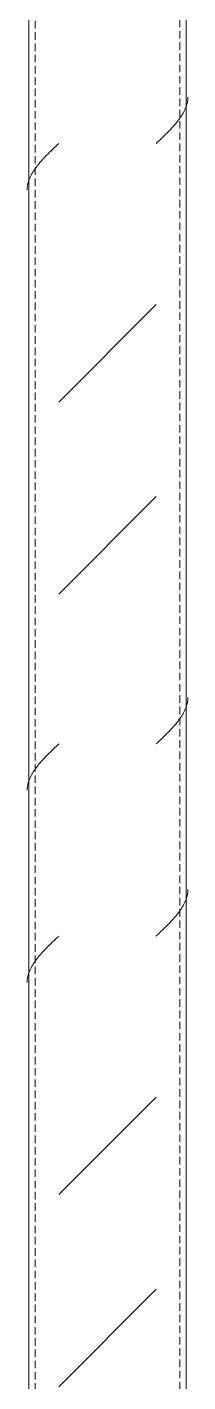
# Model space of a CAD drawing. Header units: centimetres. Extents: x -336 to 16318, y -437 to 1921.
# Drawn here: x 1783.3 to 1793.5, y 215.9 to 301.9 of the extents above; entities that cross this region are included whole.
import ezdxf

# ---------------------------------------------------------------- set-up
doc = ezdxf.new("R2010")
doc.units = ezdxf.units.CM
doc.linetypes.add('Hidden', pattern=[0.714375, 0.47625, -0.238125])
doc.layers.add('S-COLS', color=7, linetype='Continuous', lineweight=9)

# ---------------------------------------------------------------- blocks, each defined once
blk = doc.blocks.new('FP_7-Section 6')
at = {"layer": 'S-COLS'}
blk.add_line((1793.414, 94), (1793.414, 375.859), dxfattribs=at)
at = {"layer": 'S-COLS', "color": 9, "true_color": 0xc0c0c0}
for p, q in [((1793.528, 297.41), (1793.53, 297.457)), ((1793.292, 296.569), (1793.314, 296.616)), ((1793.314, 296.616), (1793.336, 296.662)), ((1793.336, 296.662), (1793.357, 296.709)), ((1793.357, 296.709), (1793.376, 296.756)), ((1793.376, 296.756), (1793.395, 296.803)), ((1793.395, 296.803), (1793.412, 296.849)), ((1793.412, 296.849), (1793.428, 296.896)), ((1793.428, 296.896), (1793.443, 296.943)), ((1793.443, 296.943), (1793.457, 296.99)), ((1793.457, 296.99), (1793.47, 297.036)), ((1793.47, 297.036), (1793.481, 297.083)), ((1793.481, 297.083), (1793.491, 297.13)), ((1793.491, 297.13), (1793.5, 297.177)), ((1793.5, 297.177), (1793.508, 297.223)), ((1793.508, 297.223), (1793.515, 297.27)), ((1793.515, 297.27), (1793.521, 297.317)), ((1793.521, 297.317), (1793.525, 297.364)), ((1793.525, 297.364), (1793.528, 297.41)), ((1792.673, 295.68), (1792.713, 295.727)), ((1792.713, 295.727), (1792.752, 295.774)), ((1792.752, 295.774), (1792.791, 295.821)), ((1792.791, 295.821), (1792.829, 295.867)), ((1792.829, 295.867), (1792.866, 295.914)), ((1792.866, 295.914), (1792.903, 295.961)), ((1792.903, 295.961), (1792.938, 296.008)), ((1792.938, 296.008), (1792.973, 296.055)), ((1792.973, 296.055), (1793.007, 296.101)), ((1793.007, 296.101), (1793.039, 296.148)), ((1793.039, 296.148), (1793.071, 296.195)), ((1793.071, 296.195), (1793.102, 296.242)), ((1793.102, 296.242), (1793.132, 296.288)), ((1793.132, 296.288), (1793.162, 296.335)), ((1793.162, 296.335), (1793.19, 296.382)), ((1793.19, 296.382), (1793.217, 296.429)), ((1793.217, 296.429), (1793.243, 296.475)), ((1793.243, 296.475), (1793.268, 296.522)), ((1793.268, 296.522), (1793.292, 296.569)), ((1791.854, 294.839), (1791.903, 294.886)), ((1791.903, 294.886), (1791.952, 294.932)), ((1791.952, 294.932), (1792, 294.979)), ((1792, 294.979), (1792.048, 295.026)), ((1792.048, 295.026), (1792.096, 295.073)), ((1792.096, 295.073), (1792.143, 295.119)), ((1792.143, 295.119), (1792.19, 295.166)), ((1792.19, 295.166), (1792.236, 295.213)), ((1792.236, 295.213), (1792.282, 295.26)), ((1792.282, 295.26), (1792.328, 295.306)), ((1792.328, 295.306), (1792.373, 295.353)), ((1792.373, 295.353), (1792.418, 295.4)), ((1792.418, 295.4), (1792.462, 295.447)), ((1792.462, 295.447), (1792.505, 295.493)), ((1792.505, 295.493), (1792.548, 295.54)), ((1792.548, 295.54), (1792.59, 295.587)), ((1792.59, 295.587), (1792.632, 295.634)), ((1792.632, 295.634), (1792.673, 295.68)), ((1791.509, 294.512), (1791.558, 294.558)), ((1791.558, 294.558), (1791.608, 294.605)), ((1791.608, 294.605), (1791.658, 294.652)), ((1791.658, 294.652), (1791.707, 294.699)), ((1791.707, 294.699), (1791.756, 294.745)), ((1791.756, 294.745), (1791.805, 294.792)), ((1791.805, 294.792), (1791.854, 294.839)), ((1793.412, 258.749), (1793.428, 258.796)), ((1793.428, 258.796), (1793.443, 258.843)), ((1793.443, 258.843), (1793.457, 258.89)), ((1793.457, 258.89), (1793.47, 258.936)), ((1793.47, 258.936), (1793.481, 258.983)), ((1793.481, 258.983), (1793.491, 259.03)), ((1793.491, 259.03), (1793.5, 259.077)), ((1793.5, 259.077), (1793.508, 259.123)), ((1793.508, 259.123), (1793.515, 259.17)), ((1793.515, 259.17), (1793.521, 259.217)), ((1793.521, 259.217), (1793.525, 259.264)), ((1793.525, 259.264), (1793.528, 259.31)), ((1793.528, 259.31), (1793.53, 259.357)), ((1792.903, 257.861), (1792.938, 257.908)), ((1792.938, 257.908), (1792.973, 257.955)), ((1792.973, 257.955), (1793.007, 258.001)), ((1793.007, 258.001), (1793.039, 258.048)), ((1793.039, 258.048), (1793.071, 258.095)), ((1793.071, 258.095), (1793.102, 258.142)), ((1793.102, 258.142), (1793.132, 258.188)), ((1793.132, 258.188), (1793.162, 258.235)), ((1793.162, 258.235), (1793.19, 258.282)), ((1793.19, 258.282), (1793.217, 258.329)), ((1793.217, 258.329), (1793.243, 258.375)), ((1793.243, 258.375), (1793.268, 258.422)), ((1793.268, 258.422), (1793.292, 258.469)), ((1793.292, 258.469), (1793.314, 258.516)), ((1793.314, 258.516), (1793.336, 258.562)), ((1793.336, 258.562), (1793.357, 258.609)), ((1793.357, 258.609), (1793.376, 258.656)), ((1793.376, 258.656), (1793.395, 258.703)), ((1793.395, 258.703), (1793.412, 258.749)), ((1792.143, 257.019), (1792.19, 257.066)), ((1792.19, 257.066), (1792.236, 257.113)), ((1792.236, 257.113), (1792.282, 257.16)), ((1792.282, 257.16), (1792.328, 257.206)), ((1792.328, 257.206), (1792.373, 257.253)), ((1792.373, 257.253), (1792.418, 257.3)), ((1792.418, 257.3), (1792.462, 257.347)), ((1792.462, 257.347), (1792.505, 257.393)), ((1792.505, 257.393), (1792.548, 257.44)), ((1792.548, 257.44), (1792.59, 257.487)), ((1792.59, 257.487), (1792.632, 257.534)), ((1792.632, 257.534), (1792.673, 257.58)), ((1792.673, 257.58), (1792.713, 257.627)), ((1792.713, 257.627), (1792.752, 257.674)), ((1792.752, 257.674), (1792.791, 257.721)), ((1792.791, 257.721), (1792.829, 257.767)), ((1792.829, 257.767), (1792.866, 257.814)), ((1792.866, 257.814), (1792.903, 257.861)), ((1791.509, 256.412), (1791.558, 256.458)), ((1791.558, 256.458), (1791.608, 256.505)), ((1791.608, 256.505), (1791.658, 256.552)), ((1791.658, 256.552), (1791.707, 256.599)), ((1791.707, 256.599), (1791.756, 256.645)), ((1791.756, 256.645), (1791.805, 256.692)), ((1791.805, 256.692), (1791.854, 256.739)), ((1791.854, 256.739), (1791.903, 256.786)), ((1791.903, 256.786), (1791.952, 256.832)), ((1791.952, 256.832), (1792, 256.879)), ((1792, 256.879), (1792.048, 256.926)), ((1792.048, 256.926), (1792.096, 256.973)), ((1792.096, 256.973), (1792.143, 257.019)), ((1793.457, 246.7), (1793.47, 246.747)), ((1793.47, 246.747), (1793.481, 246.794)), ((1793.481, 246.794), (1793.491, 246.84)), ((1793.491, 246.84), (1793.5, 246.887)), ((1793.5, 246.887), (1793.508, 246.934)), ((1793.508, 246.934), (1793.515, 246.981)), ((1793.515, 246.981), (1793.521, 247.027)), ((1793.521, 247.027), (1793.525, 247.074)), ((1793.525, 247.074), (1793.528, 247.121)), ((1793.528, 247.121), (1793.53, 247.168)), ((1793.039, 245.859), (1793.071, 245.905)), ((1793.071, 245.905), (1793.102, 245.952)), ((1793.102, 245.952), (1793.132, 245.999)), ((1793.132, 245.999), (1793.162, 246.046)), ((1793.162, 246.046), (1793.19, 246.092)), ((1793.19, 246.092), (1793.217, 246.139)), ((1793.217, 246.139), (1793.243, 246.186)), ((1793.243, 246.186), (1793.268, 246.233)), ((1793.268, 246.233), (1793.292, 246.279)), ((1793.292, 246.279), (1793.314, 246.326)), ((1793.314, 246.326), (1793.336, 246.373)), ((1793.336, 246.373), (1793.357, 246.42)), ((1793.357, 246.42), (1793.376, 246.466)), ((1793.376, 246.466), (1793.395, 246.513)), ((1793.395, 246.513), (1793.412, 246.56)), ((1793.412, 246.56), (1793.428, 246.607)), ((1793.428, 246.607), (1793.443, 246.653)), ((1793.443, 246.653), (1793.457, 246.7)), ((1792.282, 244.97), (1792.328, 245.017)), ((1792.328, 245.017), (1792.373, 245.064)), ((1792.373, 245.064), (1792.418, 245.11)), ((1792.418, 245.11), (1792.462, 245.157)), ((1792.462, 245.157), (1792.505, 245.204)), ((1792.505, 245.204), (1792.548, 245.251)), ((1792.548, 245.251), (1792.59, 245.298)), ((1792.59, 245.298), (1792.632, 245.344)), ((1792.632, 245.344), (1792.673, 245.391)), ((1792.673, 245.391), (1792.713, 245.438)), ((1792.713, 245.438), (1792.752, 245.485)), ((1792.752, 245.485), (1792.791, 245.531)), ((1792.791, 245.531), (1792.829, 245.578)), ((1792.829, 245.578), (1792.866, 245.625)), ((1792.866, 245.625), (1792.903, 245.672)), ((1792.903, 245.672), (1792.938, 245.718)), ((1792.938, 245.718), (1792.973, 245.765)), ((1792.973, 245.765), (1793.007, 245.812)), ((1793.007, 245.812), (1793.039, 245.859)), ((1791.509, 244.222), (1791.558, 244.269)), ((1791.558, 244.269), (1791.608, 244.316)), ((1791.608, 244.316), (1791.658, 244.362)), ((1791.658, 244.362), (1791.707, 244.409)), ((1791.707, 244.409), (1791.756, 244.456)), ((1791.756, 244.456), (1791.805, 244.503)), ((1791.805, 244.503), (1791.854, 244.549)), ((1791.854, 244.549), (1791.903, 244.596)), ((1791.903, 244.596), (1791.952, 244.643)), ((1791.952, 244.643), (1792, 244.69)), ((1792, 244.69), (1792.048, 244.736)), ((1792.048, 244.736), (1792.096, 244.783)), ((1792.096, 244.783), (1792.143, 244.83)), ((1792.143, 244.83), (1792.19, 244.877)), ((1792.19, 244.877), (1792.236, 244.923)), ((1792.236, 244.923), (1792.282, 244.97))]:
    blk.add_line(p, q, dxfattribs=at)
blk = doc.blocks.new('FP_8-Section 6')
at = {"layer": 'S-COLS'}
blk.add_line((1783.414, 375.859), (1783.414, 94), dxfattribs=at)
at = {"layer": 'S-COLS', "color": 9, "true_color": 0xc0c0c0}
for p, q in [((1784.78, 293.997), (1784.828, 294.044)), ((1784.828, 294.044), (1784.876, 294.091)), ((1784.876, 294.091), (1784.924, 294.137)), ((1784.924, 294.137), (1784.973, 294.184)), ((1784.973, 294.184), (1785.022, 294.231)), ((1785.022, 294.231), (1785.071, 294.278)), ((1785.071, 294.278), (1785.121, 294.325)), ((1785.121, 294.325), (1785.17, 294.371)), ((1785.17, 294.371), (1785.22, 294.418)), ((1785.22, 294.418), (1785.269, 294.465)), ((1785.269, 294.465), (1785.319, 294.512)), ((1783.961, 293.109), (1783.998, 293.156)), ((1783.998, 293.156), (1784.036, 293.202)), ((1784.036, 293.202), (1784.075, 293.249)), ((1784.075, 293.249), (1784.115, 293.296)), ((1784.115, 293.296), (1784.155, 293.343)), ((1784.155, 293.343), (1784.196, 293.389)), ((1784.196, 293.389), (1784.237, 293.436)), ((1784.237, 293.436), (1784.28, 293.483)), ((1784.28, 293.483), (1784.322, 293.53)), ((1784.322, 293.53), (1784.366, 293.576)), ((1784.366, 293.576), (1784.41, 293.623)), ((1784.41, 293.623), (1784.455, 293.67)), ((1784.455, 293.67), (1784.5, 293.717)), ((1784.5, 293.717), (1784.545, 293.763)), ((1784.545, 293.763), (1784.591, 293.81)), ((1784.591, 293.81), (1784.638, 293.857)), ((1784.638, 293.857), (1784.685, 293.904)), ((1784.685, 293.904), (1784.732, 293.95)), ((1784.732, 293.95), (1784.78, 293.997)), ((1783.451, 292.267), (1783.471, 292.314)), ((1783.471, 292.314), (1783.491, 292.361)), ((1783.491, 292.361), (1783.513, 292.408)), ((1783.513, 292.408), (1783.536, 292.454)), ((1783.536, 292.454), (1783.56, 292.501)), ((1783.56, 292.501), (1783.585, 292.548)), ((1783.585, 292.548), (1783.611, 292.595)), ((1783.611, 292.595), (1783.638, 292.641)), ((1783.638, 292.641), (1783.666, 292.688)), ((1783.666, 292.688), (1783.695, 292.735)), ((1783.695, 292.735), (1783.725, 292.782)), ((1783.725, 292.782), (1783.756, 292.828)), ((1783.756, 292.828), (1783.788, 292.875)), ((1783.788, 292.875), (1783.821, 292.922)), ((1783.821, 292.922), (1783.855, 292.969)), ((1783.855, 292.969), (1783.889, 293.015)), ((1783.889, 293.015), (1783.925, 293.062)), ((1783.925, 293.062), (1783.961, 293.109)), ((1783.298, 291.566), (1783.3, 291.613)), ((1783.3, 291.613), (1783.303, 291.659)), ((1783.303, 291.659), (1783.307, 291.706)), ((1783.307, 291.706), (1783.313, 291.753)), ((1783.313, 291.753), (1783.319, 291.8)), ((1783.319, 291.8), (1783.327, 291.846)), ((1783.327, 291.846), (1783.336, 291.893)), ((1783.336, 291.893), (1783.347, 291.94)), ((1783.347, 291.94), (1783.358, 291.987)), ((1783.358, 291.987), (1783.371, 292.033)), ((1783.371, 292.033), (1783.384, 292.08)), ((1783.384, 292.08), (1783.399, 292.127)), ((1783.399, 292.127), (1783.416, 292.174)), ((1783.416, 292.174), (1783.433, 292.221)), ((1783.433, 292.221), (1783.451, 292.267)), ((1785.022, 256.131), (1785.071, 256.178)), ((1785.071, 256.178), (1785.121, 256.225)), ((1785.121, 256.225), (1785.17, 256.271)), ((1785.17, 256.271), (1785.22, 256.318)), ((1785.22, 256.318), (1785.269, 256.365)), ((1785.269, 256.365), (1785.319, 256.412)), ((1784.196, 255.289), (1784.237, 255.336)), ((1784.237, 255.336), (1784.28, 255.383)), ((1784.28, 255.383), (1784.322, 255.43)), ((1784.322, 255.43), (1784.366, 255.476)), ((1784.366, 255.476), (1784.41, 255.523)), ((1784.41, 255.523), (1784.455, 255.57)), ((1784.455, 255.57), (1784.5, 255.617)), ((1784.5, 255.617), (1784.545, 255.663)), ((1784.545, 255.663), (1784.591, 255.71)), ((1784.591, 255.71), (1784.638, 255.757)), ((1784.638, 255.757), (1784.685, 255.804)), ((1784.685, 255.804), (1784.732, 255.85)), ((1784.732, 255.85), (1784.78, 255.897)), ((1784.78, 255.897), (1784.828, 255.944)), ((1784.828, 255.944), (1784.876, 255.991)), ((1784.876, 255.991), (1784.924, 256.037)), ((1784.924, 256.037), (1784.973, 256.084)), ((1784.973, 256.084), (1785.022, 256.131)), ((1783.585, 254.448), (1783.611, 254.495)), ((1783.611, 254.495), (1783.638, 254.541)), ((1783.638, 254.541), (1783.666, 254.588)), ((1783.666, 254.588), (1783.695, 254.635)), ((1783.695, 254.635), (1783.725, 254.682)), ((1783.725, 254.682), (1783.756, 254.728)), ((1783.756, 254.728), (1783.788, 254.775)), ((1783.788, 254.775), (1783.821, 254.822)), ((1783.821, 254.822), (1783.855, 254.869)), ((1783.855, 254.869), (1783.889, 254.915)), ((1783.889, 254.915), (1783.925, 254.962)), ((1783.925, 254.962), (1783.961, 255.009)), ((1783.961, 255.009), (1783.998, 255.056)), ((1783.998, 255.056), (1784.036, 255.102)), ((1784.036, 255.102), (1784.075, 255.149)), ((1784.075, 255.149), (1784.115, 255.196)), ((1784.115, 255.196), (1784.155, 255.243)), ((1784.155, 255.243), (1784.196, 255.289)), ((1783.303, 253.559), (1783.307, 253.606)), ((1783.307, 253.606), (1783.313, 253.653)), ((1783.313, 253.653), (1783.319, 253.7)), ((1783.319, 253.7), (1783.327, 253.746)), ((1783.327, 253.746), (1783.336, 253.793)), ((1783.336, 253.793), (1783.347, 253.84)), ((1783.347, 253.84), (1783.358, 253.887)), ((1783.358, 253.887), (1783.371, 253.933)), ((1783.371, 253.933), (1783.384, 253.98)), ((1783.384, 253.98), (1783.399, 254.027)), ((1783.399, 254.027), (1783.416, 254.074)), ((1783.416, 254.074), (1783.433, 254.121)), ((1783.433, 254.121), (1783.451, 254.167)), ((1783.451, 254.167), (1783.471, 254.214)), ((1783.471, 254.214), (1783.491, 254.261)), ((1783.491, 254.261), (1783.513, 254.308)), ((1783.513, 254.308), (1783.536, 254.354)), ((1783.536, 254.354), (1783.56, 254.401)), ((1783.56, 254.401), (1783.585, 254.448)), ((1783.298, 253.466), (1783.3, 253.513)), ((1783.3, 253.513), (1783.303, 253.559)), ((1785.22, 244.129), (1785.269, 244.175)), ((1785.269, 244.175), (1785.319, 244.222)), ((1784.322, 243.24), (1784.366, 243.287)), ((1784.366, 243.287), (1784.41, 243.334)), ((1784.41, 243.334), (1784.455, 243.381)), ((1784.455, 243.381), (1784.5, 243.427)), ((1784.5, 243.427), (1784.545, 243.474)), ((1784.545, 243.474), (1784.591, 243.521)), ((1784.591, 243.521), (1784.638, 243.568)), ((1784.638, 243.568), (1784.685, 243.614)), ((1784.685, 243.614), (1784.732, 243.661)), ((1784.732, 243.661), (1784.78, 243.708)), ((1784.78, 243.708), (1784.828, 243.755)), ((1784.828, 243.755), (1784.876, 243.801)), ((1784.876, 243.801), (1784.924, 243.848)), ((1784.924, 243.848), (1784.973, 243.895)), ((1784.973, 243.895), (1785.022, 243.942)), ((1785.022, 243.942), (1785.071, 243.988)), ((1785.071, 243.988), (1785.121, 244.035)), ((1785.121, 244.035), (1785.17, 244.082)), ((1785.17, 244.082), (1785.22, 244.129)), ((1783.666, 242.399), (1783.695, 242.445)), ((1783.695, 242.445), (1783.725, 242.492)), ((1783.725, 242.492), (1783.756, 242.539)), ((1783.756, 242.539), (1783.788, 242.586)), ((1783.788, 242.586), (1783.821, 242.632)), ((1783.821, 242.632), (1783.855, 242.679)), ((1783.855, 242.679), (1783.889, 242.726)), ((1783.889, 242.726), (1783.925, 242.773)), ((1783.925, 242.773), (1783.961, 242.819)), ((1783.961, 242.819), (1783.998, 242.866)), ((1783.998, 242.866), (1784.036, 242.913)), ((1784.036, 242.913), (1784.075, 242.96)), ((1784.075, 242.96), (1784.115, 243.006)), ((1784.115, 243.006), (1784.155, 243.053)), ((1784.155, 243.053), (1784.196, 243.1)), ((1784.196, 243.1), (1784.237, 243.147)), ((1784.237, 243.147), (1784.28, 243.193)), ((1784.28, 243.193), (1784.322, 243.24)), ((1783.327, 241.557), (1783.336, 241.604)), ((1783.336, 241.604), (1783.347, 241.651)), ((1783.347, 241.651), (1783.358, 241.697)), ((1783.358, 241.697), (1783.371, 241.744)), ((1783.371, 241.744), (1783.384, 241.791)), ((1783.384, 241.791), (1783.399, 241.838)), ((1783.399, 241.838), (1783.416, 241.884)), ((1783.416, 241.884), (1783.433, 241.931)), ((1783.433, 241.931), (1783.451, 241.978)), ((1783.451, 241.978), (1783.471, 242.025)), ((1783.471, 242.025), (1783.491, 242.071)), ((1783.491, 242.071), (1783.513, 242.118)), ((1783.513, 242.118), (1783.536, 242.165)), ((1783.536, 242.165), (1783.56, 242.212)), ((1783.56, 242.212), (1783.585, 242.258)), ((1783.585, 242.258), (1783.611, 242.305)), ((1783.611, 242.305), (1783.638, 242.352)), ((1783.638, 242.352), (1783.666, 242.399)), ((1783.298, 241.276), (1783.3, 241.323)), ((1783.3, 241.323), (1783.303, 241.37)), ((1783.303, 241.37), (1783.307, 241.417)), ((1783.307, 241.417), (1783.313, 241.464)), ((1783.313, 241.464), (1783.319, 241.51)), ((1783.319, 241.51), (1783.327, 241.557))]:
    blk.add_line(p, q, dxfattribs=at)
blk = doc.blocks.new('HSS Rectangular-Column - 100 x 100 mm-V6-Section 6')
at = {"layer": 'S-COLS', "true_color": 0xc0c0c0}
h = blk.add_hatch(dxfattribs=at)
h.set_pattern_fill('FP_3', color=9, style=0, pattern_type=2)
h.set_pattern_definition([(45, (4582.815, 712), (-25.1447, 25.1447), []), (45, (4582.815, 750.1), (-25.1447, 25.1447), [])])
h.paths.add_polyline_path([(1791.509, 94), (1791.509, 375.859), (1790.947, 375.809), (1790.853, 375.397), (1790.589, 375.066), (1790.088, 374.869), (1789.494, 374.859), (1786.485, 374.953), (1786.154, 375.217), (1785.971, 375.597), (1785.926, 375.859), (1785.319, 375.859), (1785.319, 94)])
h.paths.add_polyline_path([(1787.399, 375.359), (1789.908, 375.453), (1790.239, 375.717), (1790.239, 375.859), (1786.566, 375.859), (1786.897, 375.509), (1787.187, 375.383)])
at = {"layer": 'S-COLS', "linetype": 'Hidden'}
for p, q in [((1783.814, 375.859), (1783.814, 94)), ((1793.014, 94), (1793.014, 375.859))]:
    blk.add_line(p, q, dxfattribs=at)
at = {"layer": 'S-COLS'}
for name in ['FP_8-Section 6', 'FP_7-Section 6']:
    blk.add_blockref(name, (0, 0), dxfattribs=at)

msp = doc.modelspace()

# ---------------------------------------------------------------- block references
at = {"layer": 'S-COLS'}
msp.add_blockref('HSS Rectangular-Column - 100 x 100 mm-V6-Section 6', (0, 0), dxfattribs=at)

doc.saveas('drawing.dxf')
